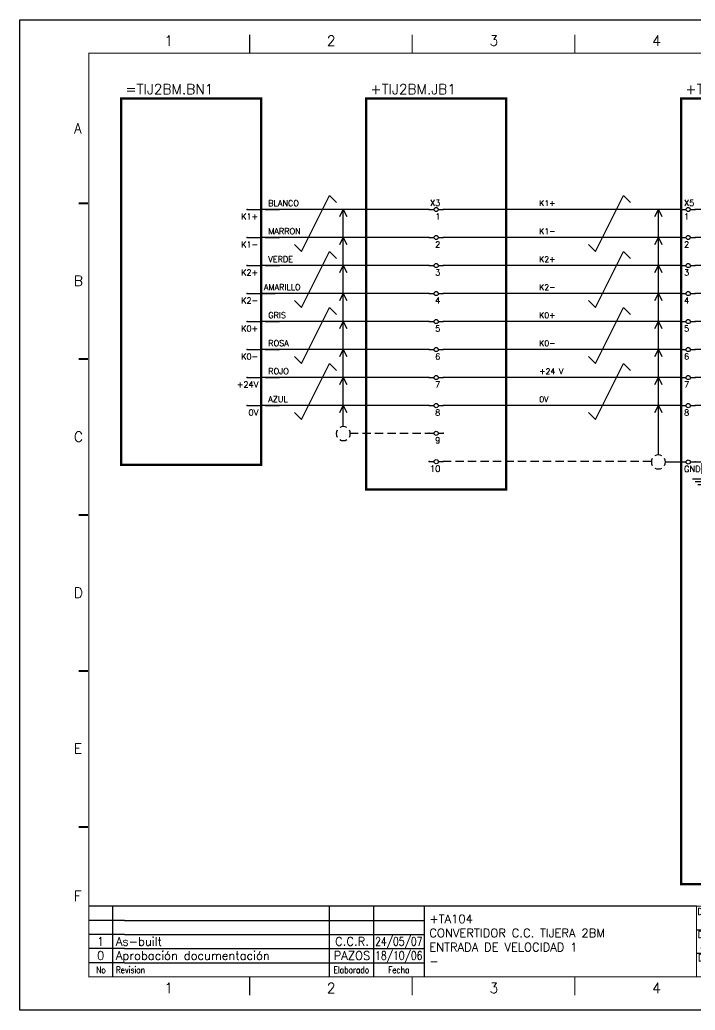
# Model space of a CAD drawing. Extents: x -25 to 1044, y -25744 to 292.
# Drawn here: x 494.2 to 696.8, y -23988 to -23691 of the extents above; entities that cross this region are included whole.
import ezdxf
from ezdxf.enums import TextEntityAlignment as Align

# ---------------------------------------------------------------- set-up
doc = ezdxf.new("R2010")
doc.units = 0
doc.header["$LTSCALE"] = 10
doc.header["$MEASUREMENT"] = 0
doc.linetypes.add('DASHDOT', pattern=[1, 0.5, -0.25, 0, -0.25])
doc.linetypes.add('HIDDEN', pattern=[0.375, 0.25, -0.125])
doc.layers.get('0').update_dxf_attribs({"linetype": 'CONTINUOUS'})
for name, color, linetype in [('1', 7, 'CONTINUOUS'), ('10', 5, 'CONTINUOUS'), ('102', 7, 'CONTINUOUS'), ('2', 7, 'CONTINUOUS'), ('8', 1, 'CONTINUOUS'), ('9', 6, 'CONTINUOUS'), ('DIBUJO', 7, 'CONTINUOUS'), ('NODE', 7, 'CONTINUOUS')]:
    doc.layers.add(name, color=color, linetype=linetype)
doc.styles.add('HELVETICA', font='HELV.SHX')
doc.styles.add('LABEL', font='SIMPLEX', dxfattribs={"width": 0.8, "height": 4})
doc.styles.add('ROMANS', font='romans')
doc.styles.get("Standard").update_dxf_attribs({"font": 'simplex'})

# ---------------------------------------------------------------- blocks, each defined once
blk = doc.blocks.new('NOD', base_point=(237.5, 170))
at = {"layer": 'NODE'}
blk.add_point((237.5, 170), dxfattribs=at)
blk = doc.blocks.new('$$PLR12')
blk.add_line((-2.5, 0), (2.5, 0))
at = {"layer": '2'}
for p in [(-2.5, 0), (2.5, 0)]:
    blk.add_blockref('NOD', p, dxfattribs=at)
at = {"layer": '8'}
blk.add_attdef('*A', text='', height=2.15, dxfattribs=at).set_placement((1.5, -3.575), align=Align.RIGHT)
at = {"layer": '9'}
blk.add_attdef('ID', text='', height=2.15, dxfattribs=at).set_placement((1.5, 1.25), align=Align.RIGHT)
blk = doc.blocks.new('$$PLL21C')
for p, q in [((-2.5, 0), (-0.75, 0)), ((0.75, 0), (2.5, 0))]:
    blk.add_line(p, q)
at = {"layer": '2'}
blk.add_circle((0, 0), 0.75, dxfattribs=at)
for p in [(-2.5, 0), (2.5, 0)]:
    blk.add_blockref('NOD', p, dxfattribs=at)
at = {"layer": '8'}
blk.add_attdef('*A', (-1.5, -3.575), '', height=2.15, dxfattribs=at)
at = {"layer": '9'}
blk.add_attdef('ID', (-1.5, 1.25), '', height=2.15, dxfattribs=at)
blk = doc.blocks.new('$$PLR12C')
for p, q in [((-2.5, 0), (-0.75, 0)), ((0.75, 0), (2.5, 0))]:
    blk.add_line(p, q)
at = {"layer": '2'}
blk.add_circle((0, 0), 0.75, dxfattribs=at)
for p in [(-2.5, 0), (2.5, 0)]:
    blk.add_blockref('NOD', p, dxfattribs=at)
at = {"layer": '8'}
blk.add_attdef('*A', text='', height=2.15, dxfattribs=at).set_placement((1.5, -3.575), align=Align.RIGHT)
at = {"layer": '9'}
blk.add_attdef('ID', text='', height=2.15, dxfattribs=at).set_placement((1.5, 1.25), align=Align.RIGHT)
blk = doc.blocks.new('$030107')
at = {"layer": '102'}
for start, end in [(150, 210), (60, 120), (330, 30), (240, 300)]:
    blk.add_arc((0, 0), 2.5, start, end, dxfattribs=at)
blk = doc.blocks.new('$021501')
at = {"layer": '2'}
for p, q in [((0, -6), (0, 0)), ((-3.5, -6), (3.5, -6)), ((-2.5, -7), (2.5, -7)), ((-1.5, -8), (1.5, -8))]:
    blk.add_line(p, q, dxfattribs=at)
blk.add_blockref('NOD', (0, 0), dxfattribs=at)
blk = doc.blocks.new('newcajec')
at = {"layer": '1'}
for p, q in [((179.4, 20.85), (0.13, 20.85)), ((7, 20.85), (7, 0)), ((71, 20.85), (71, 0)), ((84, 20.85), (84, 0.09)), ((99, 20.85), (99, 0)), ((215.2, 20.8), (215.2, 0)), ((184.64, 20.18), (184.81, 20.01)), ((184.81, 20.01), (185.18, 20.25)), ((10.6, 16.64), (0, 16.64)), ((10.6, 16.64), (99, 16.64)), ((10.6, 12.48), (0, 12.48)), ((10.6, 12.48), (99, 12.48)), ((179.4, 13.87), (215.2, 13.87)), ((368, 14.06), (368, 0)), ((10.6, 8.32), (0, 8.32)), ((10.6, 8.32), (99, 8.32)), ((179.4, 6.93), (267.63, 6.93)), ((267.63, 6.93), (302.5, 6.93)), ((270.63, 6.91), (270.63, 0)), ((282.07, 6.93), (282.07, 0)), ((368, 6.93), (383, 6.93)), ((10.6, 4.16), (0, 4.16)), ((10.6, 4.16), (99, 4.16))]:
    blk.add_line(p, q, dxfattribs=at)
for points in [[(47.5, 272.5, 0.3, 0.3, 0), (47.5, 277.91, 0.3, 0.3, 0)], [(95.5, 272.5, 0.3, 0.3, 0), (95.5, 277.91, 0.3, 0.3, 0)], [(143.5, 272.5, 0.3, 0.3, 0), (143.5, 277.91, 0.3, 0.3, 0)], [(191.5, 272.5, 0.3, 0.3, 0), (191.5, 277.91, 0.3, 0.3, 0)], [(239.5, 272.5, 0.3, 0.3, 0), (239.5, 277.91, 0.3, 0.3, 0)], [(287.5, 272.5, 0.3, 0.3, 0), (287.5, 277.91, 0.3, 0.3, 0)], [(335.5, 272.5, 0.3, 0.3, 0), (335.5, 277.91, 0.3, 0.3, 0)], [(-2.99, 228.23, 0.6, 0.6, 0), (-0.18, 228.23, 0.6, 0.6, 0)], [(383.01, 228.23, 0.6, 0.6, 0), (385.82, 228.23, 0.6, 0.6, 0)], [(-2.99, 182.23, 0.6, 0.6, 0), (-0.18, 182.23, 0.6, 0.6, 0)], [(383.01, 182.23, 0.6, 0.6, 0), (385.82, 182.23, 0.6, 0.6, 0)], [(-2.99, 136.23, 0.6, 0.6, 0), (-0.18, 136.23, 0.6, 0.6, 0)], [(383.01, 136.23, 0.6, 0.6, 0), (385.82, 136.23, 0.6, 0.6, 0)], [(-2.99, 90.23, 0.6, 0.6, 0), (-0.18, 90.23, 0.6, 0.6, 0)], [(383.01, 90.23, 0.6, 0.6, 0), (385.82, 90.23, 0.6, 0.6, 0)], [(-2.99, 44.23, 0.6, 0.6, 0), (-0.18, 44.23, 0.6, 0.6, 0)], [(383.01, 44.23, 0.6, 0.6, 0), (385.82, 44.23, 0.6, 0.6, 0)], [(383, 20.8, 0.3, 0.3, 0), (179.4, 20.8, 0.3, 0.3, 0), (179.4, 0, 0.3, 0.3, 0)], [(302.5, 20.8, 0.3, 0.3, 0), (302.5, 0, 0.3, 0.3, 0)], [(302.5, 14, 0.3, 0.3, 0), (383, 14, 0.3, 0.3, 0)], [(47.5, -5.5, 0.3, 0.3, 0), (47.5, -0.09, 0.3, 0.3, 0)], [(95.5, -5.5, 0.3, 0.3, 0), (95.5, -0.09, 0.3, 0.3, 0)], [(143.5, -5.5, 0.3, 0.3, 0), (143.5, -0.09, 0.3, 0.3, 0)], [(191.5, -5.5, 0.3, 0.3, 0), (191.5, -0.09, 0.3, 0.3, 0)], [(239.5, -5.5, 0.3, 0.3, 0), (239.5, -0.09, 0.3, 0.3, 0)], [(287.5, -5.5, 0.3, 0.3, 0), (287.5, -0.09, 0.3, 0.3, 0)], [(335.5, -5.5, 0.3, 0.3, 0), (335.5, -0.09, 0.3, 0.3, 0)]]:
    blk.add_lwpolyline(points, format="xyseb", dxfattribs=at)
at = {"layer": '1', "const_width": 0.3}
blk.add_lwpolyline([(0, 0), (0, 272.5), (383, 272.5), (383, 0)], close=True, dxfattribs=at)
at = {"layer": '2', "color": 14}
for p, q in [((221.42, 4.69), (221.42, 5.81)), ((221.42, 2.47), (221.42, 3.58))]:
    blk.add_line(p, q, dxfattribs=at)
for points in [[(220.05, 5.81), (220.05, 6.92), (226.74, 5.81), (226.74, 6.92)], [(221.42, 2.47), (220.05, 2.47), (221.42, 5.81), (220.05, 5.81)], [(221.42, 4.69), (224.25, 4.69), (221.42, 3.58), (224.25, 3.58)], [(224.25, 5.81), (225.37, 5.81), (225.37, 4.69)], [(224.25, 3.58), (225.37, 3.58), (225.37, 2.47)], [(225.37, 5.81), (226.74, 5.81), (225.37, 1.35), (226.74, 1.35)], [(224.25, 0.24), (224.25, 2.47), (220.05, 0.24), (220.05, 2.47)], [(226.74, 1.35), (226.74, 0.24), (224.25, 1.35), (224.25, 0.24)]]:
    blk.add_solid(points, dxfattribs=at)
at = {"layer": '1', "style": 'ROMANS'}
for s, p in [('1', (22.29, 274.68)), ('2', (70.29, 274.68)), ('3', (118.29, 274.68)), ('4', (166.29, 274.68)), ('5', (214.29, 274.68)), ('6', (262.29, 274.68)), ('7', (310.29, 274.68)), ('8', (357.79, 274.68)), ('A', (-4.37, 248.84)), ('A', (384.13, 248.84)), ('B', (-4.37, 203.84)), ('B', (384.13, 203.84)), ('C', (-4.37, 157.84)), ('C', (384.13, 157.84)), ('D', (-4.37, 111.84)), ('D', (384.13, 111.84)), ('E', (-4.37, 65.84)), ('E', (384.13, 65.84)), ('F', (-4.37, 22.34)), ('F', (384.13, 22.34)), ('1', (22.29, -4.82)), ('2', (70.29, -4.82)), ('3', (118.29, -4.82)), ('4', (166.29, -4.82)), ('5', (214.29, -4.82)), ('6', (262.29, -4.82)), ('7', (310.29, -4.82)), ('8', (357.79, -4.82))]:
    blk.add_text(s, height=3, dxfattribs=at).set_placement(p)
at = {"layer": '1', "style": 'LABEL', "width": 0.8}
for s, p in [('Diseno comprobado por', (179.73, 18.27)), ('Dibujo comprobado por', (179.81, 11.47)), ('Hoja', (368.38, 11.66)), ('Dibujado por', (179.83, 4.64)), ('Fecha', (285.71, 4.3)), ('Cont', (368.43, 4.46)), ('No', (2.23, 1.05)), ('Revision', (8, 1.05))]:
    blk.add_text(s, height=2, dxfattribs=at).set_placement(p)
for s, p in [('Dept', (274.61, 4.44)), ('Elaborado', (77.5, 1.05)), ('Fecha', (91.5, 1.05))]:
    blk.add_text(s, height=2, dxfattribs=at).set_placement(p, align=Align.CENTER)
at = {"layer": '10', "style": 'ROMANS'}
for tag, p in [('REV41', (3.5, 18.74)), ('REV43', (77.7, 18.74)), ('REV31', (3.5, 14.58)), ('REV33', (77.7, 14.58)), ('REV21', (3.5, 10.42)), ('REV23', (77.7, 10.42)), ('REV11', (3.5, 6.27)), ('REV13', (77.7, 6.27))]:
    blk.add_attdef(tag, text='', height=2.5, dxfattribs=at).set_placement(p, align=Align.MIDDLE)
for tag, p, height in [('REV42', (8, 17.49), 2.5), ('SHEETNAME1', (100.5, 15.83), 2.5), ('DOCUMENTTYPE', (216.43, 16.8), 2.5), ('NOTA', (305.32, 15.8), 3), ('REV32', (8, 13.33), 2.5), ('DESIGNCHECK', (180.74, 14.83), 2.5), ('OBJECT', (216.43, 12.4), 2.5), ('SHEETNAME2', (100.5, 11.67), 2.5), ('ORDER', (305.32, 7.3), 4.5), ('REV22', (8, 9.17), 2.5), ('SHEETNAME3', (100.5, 7.51), 2.5), ('DRAWINGCHECK', (180.53, 7.71), 2.5), ('CUSTOMER', (216.43, 8.08), 2.5), ('REV12', (8, 5.01), 2.5), ('SHEETNAME4', (100.5, 3.35), 2.5), ('USER', (180.63, 0.71), 2.5), ('DEPARTMENT', (271.93, 1.05), 2.5), ('DOCUMENT_ID', (305.32, 0.93), 4.4)]:
    blk.add_attdef(tag, p, '', height=height, dxfattribs=at)
for tag, width, p, p2 in [('REV44', 1.221199, (84.53, 17.49), (98.48, 17.49)), ('REV34', 1.221199, (84.53, 13.33), (98.48, 13.33)), ('REV24', 1.221199, (84.53, 9.17), (98.48, 9.17)), ('REV14', 1.221199, (84.53, 5.01), (98.48, 5.01)), ('CREATED2', 7.039915, (282.71, 1.05), (301.14, 1.05))]:
    blk.add_attdef(tag, text='', height=2.5, dxfattribs=dict(at, width=width)).set_placement(p, p2, align=Align.FIT)
for tag, p in [('SHEET', (382, 7.43)), ('NEXTSHEET', (382, 0.5))]:
    blk.add_attdef(tag, text='', height=2.5, dxfattribs=at).set_placement(p, align=Align.RIGHT)
at = {"layer": 'DIBUJO', "color": 14, "style": 'HELVETICA', "width": 1.3}
blk.add_text('RUSSULA S.A.', height=3, dxfattribs=at).set_placement((229, 2.19))
blk = doc.blocks.new('$$PLL21')
blk.add_line((-2.5, 0), (2.5, 0))
at = {"layer": '2'}
for p in [(-2.5, 0), (2.5, 0)]:
    blk.add_blockref('NOD', p, dxfattribs=at)
at = {"layer": '8'}
blk.add_attdef('*A', (-1.5, -3.575), '', height=2.15, dxfattribs=at)
at = {"layer": '9'}
blk.add_attdef('ID', (-1.5, 1.25), '', height=2.15, dxfattribs=at)

msp = doc.modelspace()

# ---------------------------------------------------------------- linework, layer by layer
at = {"layer": '2', "color": 7}
for p, q in [((578.7, -23760.51), (587.1, -23743.71)), ((587.1, -23743.71), (589.2, -23745.81)), ((666.82, -23760.51), (675.22, -23743.71)), ((675.22, -23743.71), (677.32, -23745.81)), ((616.97, -23747.91), (566.57, -23747.91)), ((590.17, -23750.01), (591.22, -23747.91)), ((591.22, -23813.01), (591.22, -23747.91)), ((591.22, -23747.91), (592.27, -23750.01)), ((692.57, -23747.91), (621.17, -23747.91)), ((684.67, -23750.01), (685.72, -23747.91)), ((685.72, -23821.52), (685.72, -23747.91)), ((685.72, -23747.91), (686.77, -23750.01)), ((770.87, -23747.91), (696.77, -23747.91)), ((616.97, -23756.31), (566.57, -23756.31)), ((590.17, -23758.41), (591.22, -23756.31)), ((591.22, -23756.31), (592.27, -23758.41)), ((692.57, -23756.31), (621.17, -23756.31)), ((684.67, -23758.41), (685.72, -23756.31)), ((685.72, -23756.31), (686.77, -23758.41)), ((766.97, -23756.31), (696.77, -23756.31)), ((576.6, -23758.41), (578.7, -23760.51)), ((664.72, -23758.41), (666.82, -23760.51)), ((578.7, -23777.31), (587.1, -23760.51)), ((587.1, -23760.51), (589.2, -23762.61)), ((666.82, -23777.31), (675.22, -23760.51)), ((675.22, -23760.51), (677.32, -23762.61)), ((616.97, -23764.71), (566.57, -23764.71)), ((590.17, -23766.81), (591.22, -23764.71)), ((591.22, -23764.71), (592.27, -23766.81)), ((692.57, -23764.71), (621.17, -23764.71)), ((684.67, -23766.81), (685.72, -23764.71)), ((685.72, -23764.71), (686.77, -23766.81)), ((692.57, -23771.99), (692.57, -23764.24)), ((763.07, -23764.71), (696.77, -23764.71)), ((616.97, -23773.11), (566.57, -23773.11)), ((590.17, -23775.21), (591.22, -23773.11)), ((591.22, -23773.11), (592.27, -23775.21)), ((692.57, -23773.11), (621.17, -23773.11)), ((684.67, -23775.21), (685.72, -23773.11)), ((685.72, -23773.11), (686.77, -23775.21)), ((759.17, -23773.11), (696.77, -23773.11)), ((576.6, -23775.21), (578.7, -23777.31)), ((578.7, -23794.11), (587.1, -23777.31)), ((587.1, -23777.31), (589.2, -23779.41)), ((664.72, -23775.21), (666.82, -23777.31)), ((666.82, -23794.11), (675.22, -23777.31)), ((675.22, -23777.31), (677.32, -23779.41)), ((616.97, -23781.51), (566.57, -23781.51)), ((590.17, -23783.61), (591.22, -23781.51)), ((591.22, -23781.51), (592.27, -23783.61)), ((692.57, -23781.51), (621.17, -23781.51)), ((684.67, -23783.61), (685.72, -23781.51)), ((685.72, -23781.51), (686.77, -23783.61)), ((755.27, -23781.51), (696.77, -23781.51)), ((616.97, -23789.91), (566.57, -23789.91)), ((576.6, -23792.01), (578.7, -23794.11)), ((590.17, -23792.01), (591.22, -23789.91)), ((591.22, -23789.91), (592.27, -23792.01)), ((692.57, -23789.91), (621.17, -23789.91)), ((664.72, -23792.01), (666.82, -23794.11)), ((684.67, -23792.01), (685.72, -23789.91)), ((685.72, -23789.91), (686.77, -23792.01)), ((751.37, -23789.91), (696.77, -23789.91)), ((578.7, -23810.91), (587.1, -23794.11)), ((587.1, -23794.11), (589.2, -23796.21)), ((666.82, -23810.91), (675.22, -23794.11)), ((675.22, -23794.11), (677.32, -23796.21)), ((616.97, -23798.31), (566.57, -23798.31)), ((590.17, -23800.41), (591.22, -23798.31)), ((591.22, -23798.31), (592.27, -23800.41)), ((692.57, -23798.31), (621.17, -23798.31)), ((684.67, -23800.41), (685.72, -23798.31)), ((685.72, -23798.31), (686.77, -23800.41)), ((747.47, -23798.31), (696.77, -23798.31)), ((616.97, -23806.71), (566.57, -23806.71)), ((590.17, -23808.81), (591.22, -23806.71)), ((591.22, -23806.71), (592.27, -23808.81)), ((692.57, -23806.71), (621.17, -23806.71)), ((684.67, -23808.81), (685.72, -23806.71)), ((685.72, -23806.71), (686.77, -23808.81)), ((743.57, -23806.71), (696.77, -23806.71)), ((576.6, -23808.81), (578.7, -23810.91)), ((664.72, -23808.81), (666.82, -23810.91)), ((687.82, -23823.62), (692.57, -23823.62)), ((696.77, -23823.62), (702.51, -23823.62))]:
    msp.add_line(p, q, dxfattribs=at)
at = {"layer": '2', "color": 7, "linetype": 'HIDDEN'}
for p, q in [((593.18, -23815.02), (617.02, -23815.02)), ((683.61, -23823.53), (621.18, -23823.53))]:
    msp.add_line(p, q, dxfattribs=at)
at = {"layer": '2', "color": 3, "linetype": 'DASHDOT'}
for points in [[(524.57, -23714.59, 0.706, 0.706, 0), (566.57, -23714.59, 0.706, 0.706, 0), (566.57, -23824.49, 0.706, 0.706, 0), (524.57, -23824.49, 0.706, 0.706, 0), (524.57, -23714.59, 0.706, 0.706, 0)], [(598.07, -23714.59, 0.706, 0.706, 0), (640.07, -23714.59, 0.706, 0.706, 0), (640.07, -23831.86, 0.706, 0.706, 0), (598.07, -23831.86, 0.706, 0.706, 0), (598.07, -23714.59, 0.706, 0.706, 0)], [(692.57, -23714.59, 0.706, 0.706, 0), (892.07, -23714.59, 0.706, 0.706, 0), (892.07, -23950.21, 0.706, 0.706, 0), (692.57, -23950.21, 0.706, 0.706, 0), (692.57, -23714.59, 0.706, 0.706, 0)]]:
    msp.add_lwpolyline(points, format="xyseb", dxfattribs=at)
at = {"layer": 'DIBUJO'}
msp.add_lwpolyline([(494.18, -23691.02), (914.18, -23691.02), (914.18, -23988.02), (494.18, -23988.02), (494.18, -23691.02)], dxfattribs=at)

# ---------------------------------------------------------------- block references
at = {"layer": '2', "color": 7}
ref = msp.add_blockref('newcajec', (514.85, -23978.01), dxfattribs=dict(at, xscale=1.016442892079965, yscale=1.016442892079965, zscale=1.016442892079965))
ref.add_attrib('REV24', '24/05/07', dxfattribs={"layer": '10', "height": 2.541, "style": 'ROMANS', "width": 0.728168}).set_placement((600.77, -23968.68), (614.96, -23968.68), align=Align.FIT)
ref.add_attrib('SHEETNAME3', 'ENTRADA DE VELOCIDAD 1', (617.01, -23970.38), dxfattribs={"layer": '10', "height": 2.5411, "style": 'ROMANS'})
ref.add_attrib('SHEETNAME2', 'CONVERTIDOR C.C. TIJERA 2BM', (617.01, -23966.15), dxfattribs={"layer": '10', "height": 2.5411, "style": 'ROMANS'})
ref.add_attrib('SHEETNAME1', '+TA104', (617.01, -23961.92), dxfattribs={"layer": '10', "height": 2.541, "style": 'ROMANS'})
ref.add_attrib('USER', 'J.PAZOS', (698.46, -23977.28), dxfattribs={"layer": '10', "height": 2.541, "style": 'ROMANS'})
ref.add_attrib('DRAWINGCHECK', 'J.L.C.C.', (698.35, -23970.16), dxfattribs={"layer": '10', "height": 2.541, "style": 'ROMANS'})
ref.add_attrib('DESIGNCHECK', 'J.M. CEDEIRA', (698.56, -23962.93), dxfattribs={"layer": '10', "height": 2.5411, "style": 'ROMANS'})
ref.add_attrib('REV22', 'As-built', (522.99, -23968.68), dxfattribs={"layer": '10', "height": 2.541, "style": 'ROMANS'})
ref.add_attrib('REV12', 'Aprobación documentación', (522.99, -23972.91), dxfattribs={"layer": '10', "height": 2.5411, "style": 'ROMANS'})
ref.add_attrib('REV21', '1', dxfattribs={"layer": '10', "height": 2.54, "style": 'ROMANS'}).set_placement((518.41, -23967.41), align=Align.MIDDLE)
ref.add_attrib('REV11', '0', dxfattribs={"layer": '10', "height": 2.54, "style": 'ROMANS'}).set_placement((518.41, -23971.64), align=Align.MIDDLE)
ref.add_attrib('SHEETNAME4', '-', (617.01, -23974.61), dxfattribs={"layer": '10', "height": 2.54, "style": 'ROMANS'})
ref.add_attrib('REV14', '18/10/06', dxfattribs={"layer": '10', "height": 2.541, "style": 'ROMANS', "width": 0.728168}).set_placement((600.77, -23972.91), (614.96, -23972.91), align=Align.FIT)
ref.add_attrib('REV23', 'C.C.R.', dxfattribs={"layer": '10', "height": 2.541, "style": 'ROMANS'}).set_placement((593.83, -23967.41), align=Align.MIDDLE)
ref.add_attrib('REV13', 'PAZOS', dxfattribs={"layer": '10', "height": 2.541, "style": 'ROMANS'}).set_placement((593.83, -23971.64), align=Align.MIDDLE)
ref.add_attrib('DOCUMENT_ID', 'PP06/0066-E1A.10', (825.2, -23977.06), dxfattribs={"layer": '10', "height": 4.4723, "style": 'ROMANS', "width": 0.9})
ref.add_attrib('ORDER', 'PP06/0066', (825.2, -23970.58), dxfattribs={"layer": '10', "height": 4.574, "style": 'ROMANS'})
ref.add_attrib('CUSTOMER', 'ACINDAR', (734.84, -23969.79), dxfattribs={"layer": '10', "height": 2.541, "style": 'ROMANS'})
ref.add_attrib('OBJECT', 'TREN DE ROLLOS Y BARRAS', (734.84, -23965.4), dxfattribs={"layer": '10', "height": 2.5411, "style": 'ROMANS'})
ref.add_attrib('DOCUMENTTYPE', 'ESQUEMA ELECTRICO', (734.84, -23960.93), dxfattribs={"layer": '10', "height": 2.5411, "style": 'ROMANS'})
ref.add_attrib('CREATED2', '05/10/06', dxfattribs={"layer": '10', "height": 2.541, "style": 'ROMANS', "width": 0.961976}).set_placement((802.21, -23976.94), (820.95, -23976.94), align=Align.FIT)
ref.add_attrib('DEPARTMENT', 'ELEC', (791.26, -23976.94), dxfattribs={"layer": '10', "height": 2.541, "style": 'ROMANS'})
ref.add_attrib('NEXTSHEET', '2778', dxfattribs={"layer": '10', "height": 2.541, "style": 'ROMANS'}).set_placement((903.14, -23977.5), align=Align.RIGHT)
ref.add_attrib('SHEET', '2776', dxfattribs={"layer": '10', "height": 2.541, "style": 'ROMANS'}).set_placement((903.14, -23970.45), align=Align.RIGHT)
at = {"layer": '2'}
ref = msp.add_blockref('$$PLL21', (569.96, -23747.91), dxfattribs=dict(at, xscale=0.8231999999999857, yscale=0.8231999999999857, zscale=0.8231999999999857))
ref.add_attrib('ID', 'BLANCO', (568.72, -23746.89), dxfattribs={"layer": '9', "height": 1.77})
at = {"layer": '2', "color": 7, "xscale": 0.839999999999975, "yscale": 0.839999999999975, "zscale": 0.839999999999975}
for name, p, values in [('$$PLR12C', (619.07, -23747.91), {'ID': 'X3', '*A': '1'}), ('$$PLL21C', (694.67, -23747.91), {'ID': 'X5', '*A': '1'}), ('$$PLR12', (564.47, -23747.91), {'*A': 'K1+'}), ('$$PLR12', (564.47, -23756.31), {'*A': 'K1-'}), ('$$PLR12C', (619.07, -23756.31), {'*A': '2'}), ('$$PLL21C', (694.67, -23756.31), {'*A': '2'}), ('$$PLR12', (564.47, -23764.71), {'*A': 'K2+'}), ('$$PLR12C', (619.07, -23764.71), {'*A': '3'}), ('$$PLL21C', (694.67, -23764.71), {'*A': '3'}), ('$$PLR12', (564.47, -23773.11), {'*A': 'K2-'}), ('$$PLR12C', (619.07, -23773.11), {'*A': '4'}), ('$$PLL21C', (694.67, -23773.11), {'*A': '4'}), ('$$PLR12', (564.47, -23781.51), {'*A': 'K0+'}), ('$$PLR12C', (619.07, -23781.51), {'*A': '5'}), ('$$PLL21C', (694.67, -23781.51), {'*A': '5'}), ('$$PLR12C', (619.07, -23789.91), {'*A': '6'}), ('$$PLL21C', (694.67, -23789.91), {'*A': '6'}), ('$$PLR12', (564.47, -23789.91), {'*A': 'K0-'}), ('$$PLR12', (564.47, -23798.31), {'*A': '+24V'}), ('$$PLR12C', (619.07, -23798.31), {'*A': '7'}), ('$$PLL21C', (694.67, -23798.31), {'*A': '7'}), ('$$PLR12', (564.47, -23806.71), {'*A': '0V'}), ('$$PLR12C', (619.07, -23806.71), {'*A': '8'}), ('$$PLL21C', (694.67, -23806.71), {'*A': '8'}), ('$$PLR12C', (619.07, -23815.03), {'*A': '9'}), ('$$PLR12C', (619.08, -23823.53), {'*A': '10'}), ('$$PLL21C', (694.67, -23823.62), {'*A': 'GND'})]:
    msp.add_blockref(name, p, dxfattribs=at).add_auto_attribs(values)
at = {"layer": '2'}
ref = msp.add_blockref('$$PLL21', (569.96, -23756.31), dxfattribs=dict(at, xscale=0.8231999999999857, yscale=0.8231999999999857, zscale=0.8231999999999857))
ref.add_attrib('ID', 'MARRON', (568.72, -23755.29), dxfattribs={"layer": '9', "height": 1.77})
ref = msp.add_blockref('$$PLL21', (569.96, -23764.71), dxfattribs=dict(at, xscale=0.8231999999999857, yscale=0.8231999999999857, zscale=0.8231999999999857))
ref.add_attrib('ID', 'VERDE', (568.72, -23763.69), dxfattribs={"layer": '9', "height": 1.77})
ref = msp.add_blockref('$$PLL21', (568.63, -23773.11), dxfattribs=dict(at, xscale=0.8231999999999857, yscale=0.8231999999999857, zscale=0.8231999999999857))
ref.add_attrib('ID', 'AMARILLO', (567.4, -23772.09), dxfattribs={"layer": '9', "height": 1.77})
ref = msp.add_blockref('$$PLL21', (569.96, -23781.51), dxfattribs=dict(at, xscale=0.8231999999999857, yscale=0.8231999999999857, zscale=0.8231999999999857))
ref.add_attrib('ID', 'GRIS', (568.72, -23780.49), dxfattribs={"layer": '9', "height": 1.77})
ref = msp.add_blockref('$$PLL21', (569.96, -23789.91), dxfattribs=dict(at, xscale=0.8231999999999857, yscale=0.8231999999999857, zscale=0.8231999999999857))
ref.add_attrib('ID', 'ROSA', (568.72, -23788.89), dxfattribs={"layer": '9', "height": 1.77})
ref = msp.add_blockref('$$PLL21', (569.96, -23798.31), dxfattribs=dict(at, xscale=0.8231999999999857, yscale=0.8231999999999857, zscale=0.8231999999999857))
ref.add_attrib('ID', 'ROJO', (568.72, -23797.29), dxfattribs={"layer": '9', "height": 1.77})
ref = msp.add_blockref('$$PLL21', (569.96, -23806.71), dxfattribs=dict(at, xscale=0.8231999999999857, yscale=0.8231999999999857, zscale=0.8231999999999857))
ref.add_attrib('ID', 'AZUL', (568.72, -23805.69), dxfattribs={"layer": '9', "height": 1.77})
at = {"layer": '2', "color": 7, "xscale": 0.839999999999975, "yscale": 0.839999999999975, "zscale": 0.839999999999975}
for name, p in [('$030107', (591.22, -23815.11)), ('$030107', (685.72, -23823.62)), ('$021501', (698.87, -23823.62))]:
    msp.add_blockref(name, p, dxfattribs=at)

# ---------------------------------------------------------------- texts
at = {"layer": '2', "color": 6}
for s, p in [('=TIJ2BM.BN1', (525.83, -23713.33)), ('+TIJ2BM.JB1', (599.33, -23713.33)), ('+TA104', (693.83, -23713.33))]:
    msp.add_text(s, height=3.024, dxfattribs=at).set_placement(p)
at = {"layer": '2', "color": 7, "style": 'ROMANS'}
for s, p in [('K1+', (650.02, -23746.86)), ('K1-', (650.02, -23755.26)), ('K2+', (650.02, -23763.66)), ('K2-', (650.02, -23772.06)), ('K0+', (650.02, -23780.46)), ('K0-', (650.02, -23788.86)), ('+24 V', (650.02, -23797.26)), ('0V', (650.02, -23805.66))]:
    msp.add_text(s, height=1.68, dxfattribs=at).set_placement(p)

doc.saveas('drawing.dxf')
